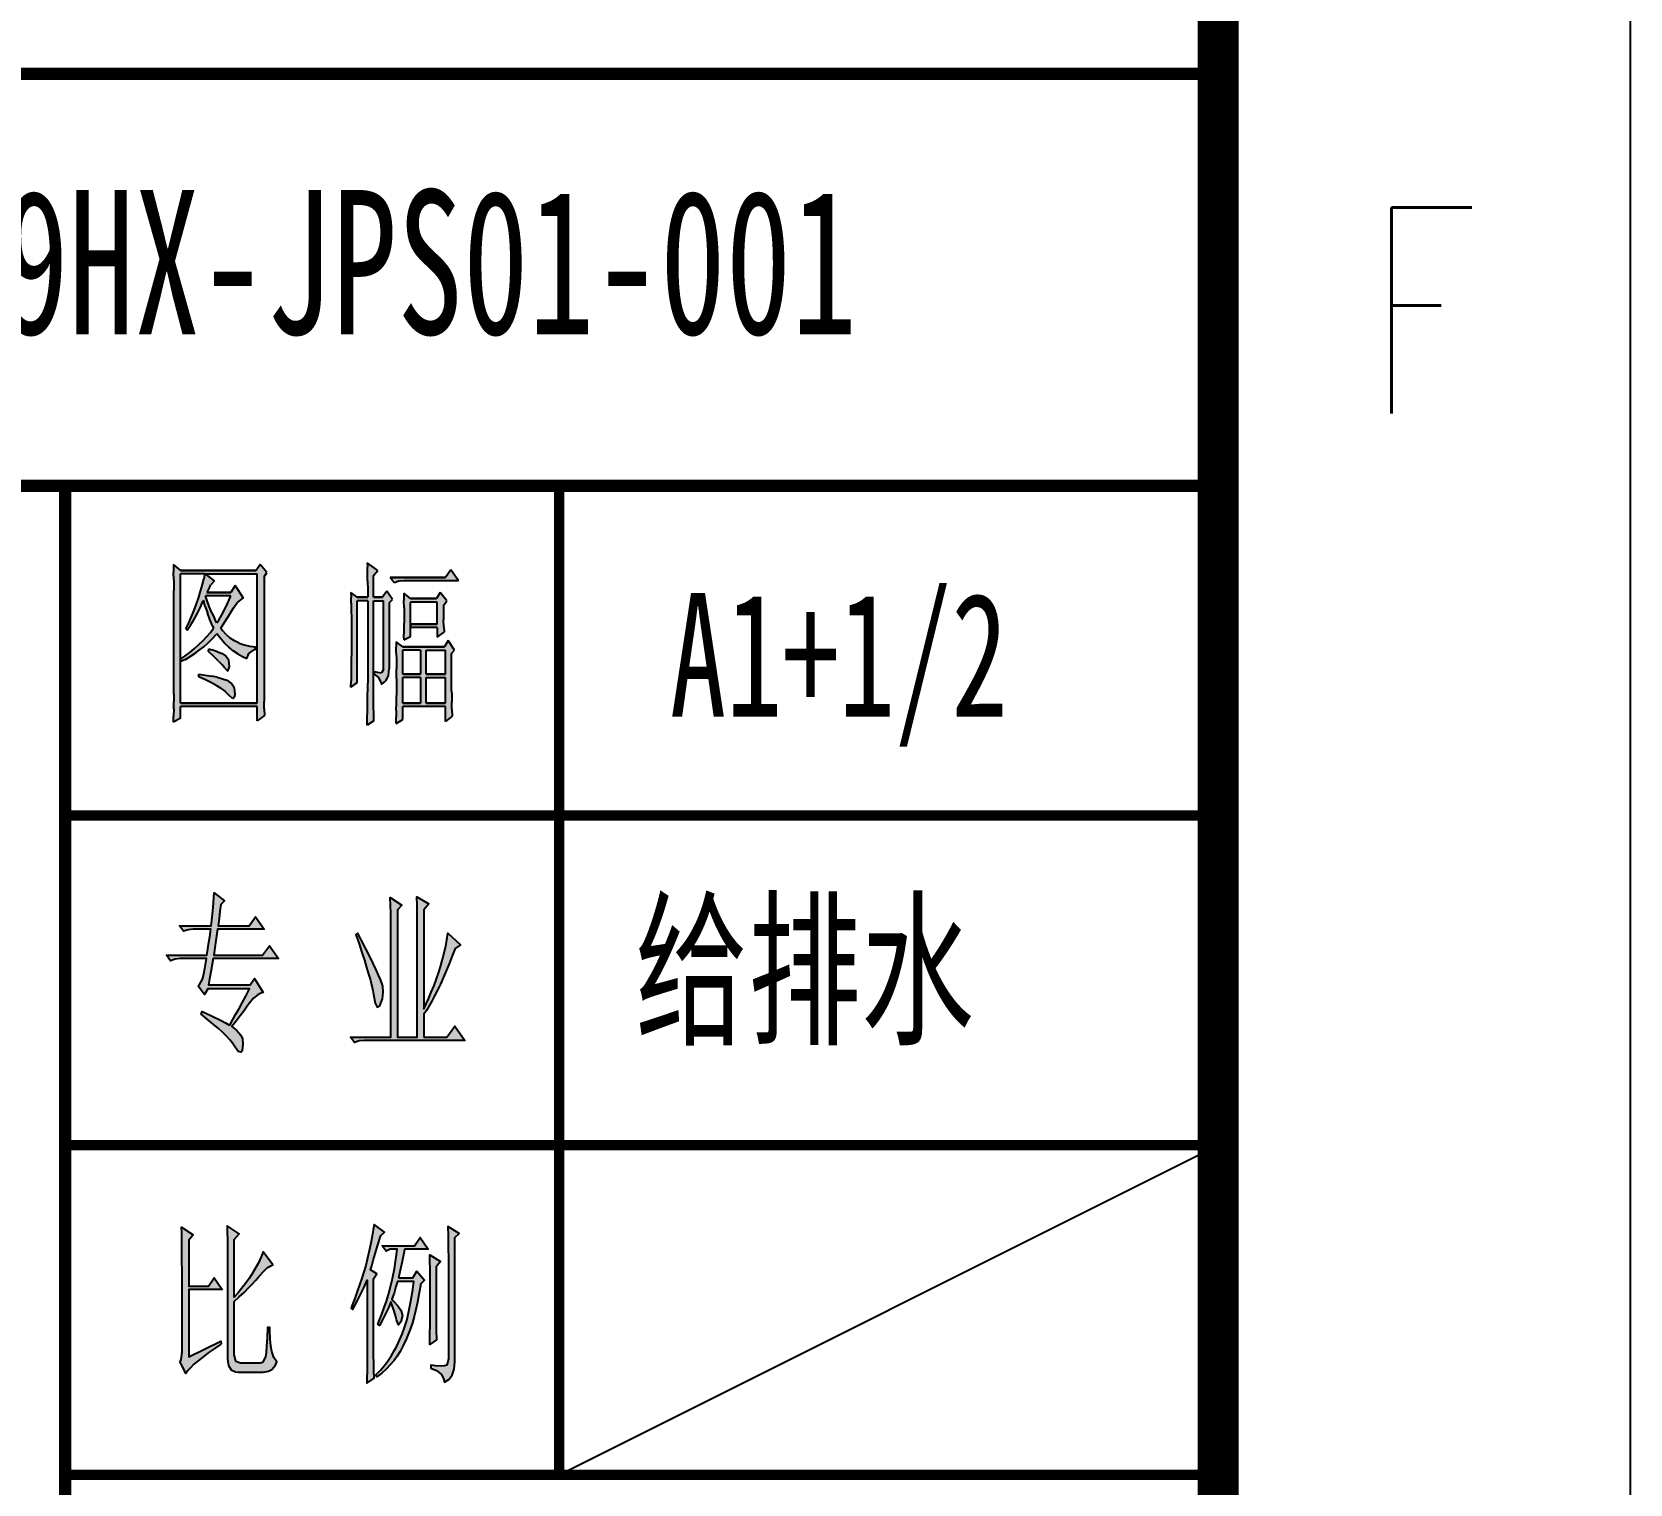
# Model space of a CAD drawing. Header units: millimetres. Extents: x -124780 to 1320, y -77622 to -18222.
# Drawn here: x -2560 to 1320, y -75845 to -72321 of the extents above; entities that cross this region are included whole.
import ezdxf
from ezdxf.enums import TextEntityAlignment as Align

# ---------------------------------------------------------------- set-up
doc = ezdxf.new("R2010")
doc.units = ezdxf.units.MM
doc.header["$MEASUREMENT"] = 0
doc.layers.add('1', color=7, linetype='Continuous')
doc.layers.add('图框', color=4, linetype='Continuous')
doc.styles.add('HZ', font='txt_____.ttf', dxfattribs={"width": 0.7, "bigfont": 'HZTXT'})
doc.styles.add('宋体', font='', dxfattribs={"width": 0.7})
doc.styles.get('宋体').set_extended_font_data('SimSun')

msp = doc.modelspace()

# ---------------------------------------------------------------- hatches: boundary and pattern name
at = {"layer": '1'}
h = msp.add_hatch(color=7, dxfattribs=at)
h.paths.add_polyline_path([(-1996.6, -73642.7), (-1989.6, -73632.7), (-2005.9, -73612.7), (-2015.3, -73627.7), (-2198.2, -73627.7), (-2216.8, -73612.7), (-2216.3, -73631.8), (-2215.9, -73649.9), (-2215.7, -73666.9), (-2215.7, -73676.1), (-2215.7, -73927.7), (-2215.8, -73945.8), (-2216, -73963.6), (-2216.4, -73981.3), (-2216.8, -73996), (-2199.4, -73986), (-2199.4, -73957.7), (-2012.9, -73957.7), (-2012.9, -73992.7), (-1995.5, -73979.4), (-1996, -73963), (-1996.4, -73945.4), (-1996.6, -73926.7), (-1996.6, -73919.4)])
h.paths.add_polyline_path([(-2199.4, -73636), (-2141.1, -73636), (-2012.9, -73636), (-2012.9, -73949.4), (-2199.4, -73949.4), (-2199.4, -73849.3)], flags=16)
h.paths.add_polyline_path([(-2189.2, -73835.6), (-2177, -73826.4), (-2165.5, -73817), (-2154.7, -73807.5), (-2144.7, -73797.8), (-2135.4, -73787.9), (-2126.8, -73777.9), (-2118.9, -73767.7), (-2121.5, -73762.2), (-2128.2, -73746.2), (-2134.2, -73730.4), (-2139.2, -73714.8), (-2143.5, -73699.4), (-2145, -73703.1), (-2152, -73718.5), (-2159.2, -73733.1), (-2166.9, -73747.1), (-2174.8, -73760.3), (-2183.1, -73772.7), (-2186.6, -73769.4), (-2186.4, -73769.1), (-2179.3, -73754.4), (-2172.5, -73739.3), (-2166.2, -73724.1), (-2160.4, -73708.5), (-2155.1, -73692.7), (-2152.2, -73683.7), (-2146.5, -73664.4), (-2142.8, -73648.5), (-2141.3, -73637), (-2137.4, -73637), (-2116.7, -73652.7), (-2126, -73662.7), (-2128.4, -73666.5), (-2135.2, -73681), (-2077, -73681), (-2066.5, -73664.3), (-2046.7, -73694.4), (-2050.6, -73696.2), (-2060.7, -73704.6), (-2070, -73717.7), (-2075.2, -73726.4), (-2082.8, -73738.7), (-2091.6, -73752.5), (-2101.5, -73767.7), (-2097.1, -73773.5), (-2088.5, -73783.2), (-2078.8, -73791.5), (-2068.4, -73798.4), (-2057.1, -73804), (-2044.8, -73808.3), (-2031.6, -73811.1), (-2017.5, -73812.7), (-2017.5, -73819.4), (-2022.2, -73821.2), (-2033.4, -73829.5), (-2038.6, -73841), (-2049, -73836.4), (-2060.6, -73829.9), (-2071.6, -73822.5), (-2082.1, -73813.7), (-2092.2, -73803.9), (-2101.7, -73793.1), (-2110.8, -73781), (-2112.6, -73783), (-2122.4, -73793.5), (-2132.6, -73803.5), (-2143, -73812.8), (-2153.7, -73821.4), (-2164.7, -73829.3), (-2176, -73836.6), (-2187.6, -73843.3), (-2198.4, -73848.8), (-2198.4, -73842)], flags=0)
h.paths.add_polyline_path([(-2131.8, -73824.3), (-2130.6, -73817.7), (-2123.6, -73819.8), (-2109.3, -73824.7), (-2098.1, -73829.5), (-2089.8, -73834.4), (-2081.8, -73844.9), (-2080.5, -73861), (-2084.2, -73871.7), (-2092.1, -73864.3), (-2098.1, -73856.8), (-2106.9, -73847.3), (-2118.1, -73836.5)], flags=0)
h.paths.add_polyline_path([(-2155.1, -73879.3), (-2139.3, -73881.5), (-2124, -73884), (-2110.7, -73886.8), (-2099.5, -73889.6), (-2090.2, -73892.7), (-2082.8, -73896.1), (-2076.4, -73901.3), (-2068.5, -73913.2), (-2066.5, -73927.7), (-2067.2, -73933.3), (-2072.5, -73938.8), (-2082.8, -73929.4), (-2084.9, -73926.9), (-2091.7, -73920.6), (-2100.5, -73914), (-2111.2, -73907.2), (-2123.9, -73900.3), (-2138.5, -73893.3), (-2155.1, -73886)], flags=0)
h.paths.add_polyline_path([(-2110.8, -73754.4), (-2117.2, -73743.8), (-2123.7, -73730.6), (-2130.1, -73714.8), (-2136.6, -73696.2), (-2138.7, -73689.4), (-2077, -73689.4), (-2084.2, -73706.1), (-2091.5, -73721.5), (-2098.9, -73735.3), (-2106.4, -73747.8)], flags=0)
h = msp.add_hatch(color=7, dxfattribs=at)
h.paths.add_polyline_path([(-1730.9, -73639.4), (-1720.5, -73627.7), (-1746.1, -73609.4), (-1745.6, -73619.9), (-1745.2, -73634.3), (-1745.1, -73652.7), (-1744.9, -73675), (-1744.9, -73692.7), (-1770.5, -73692.7), (-1785.7, -73681), (-1785.3, -73692.9), (-1785, -73707.3), (-1784.8, -73723.9), (-1784.6, -73743), (-1784.5, -73764.5), (-1784.5, -73786), (-1784.5, -73806.9), (-1784.6, -73826.7), (-1784.7, -73845.4), (-1784.9, -73863.3), (-1785.1, -73880), (-1785.3, -73895.8), (-1785.7, -73910.6), (-1770.5, -73899.3), (-1770.5, -73701), (-1744.9, -73701), (-1744.9, -73901), (-1744.9, -73915.2), (-1745.1, -73930.9), (-1745.2, -73948.1), (-1745.5, -73966.9), (-1745.8, -73987.1), (-1746.1, -74002.7), (-1729.7, -73992.7), (-1730.2, -73975.2), (-1730.5, -73957.5), (-1730.7, -73939.7), (-1730.9, -73921.8), (-1730.9, -73907.7), (-1730.9, -73701), (-1706.4, -73701), (-1706.4, -73867.7), (-1711.1, -73876), (-1721.7, -73874.4), (-1728.6, -73872.7), (-1728.6, -73879.3), (-1717.5, -73887.7), (-1711.7, -73900.9), (-1711.1, -73904.4), (-1700.3, -73895), (-1694, -73882.4), (-1692.4, -73866.5), (-1692.4, -73706.1), (-1684.3, -73697.7), (-1698.3, -73677.7), (-1708.8, -73692.7), (-1730.9, -73692.7)])
h.paths.add_polyline_path([(-1543.3, -73626), (-1556.1, -73644.4), (-1690.1, -73644.4), (-1680.8, -73657.7), (-1669.2, -73653.8), (-1657.5, -73652.7), (-1524.7, -73652.7)])
h.paths.add_polyline_path([(-1641.2, -73704.3), (-1575.9, -73704.3), (-1575.9, -73757.7), (-1641.2, -73757.7), (-1641.2, -73766), (-1575.9, -73766), (-1575.9, -73789.4), (-1559.6, -73777.7), (-1560.1, -73764.3), (-1560.5, -73747.5), (-1560.7, -73727.6), (-1560.8, -73712.7), (-1552.6, -73701), (-1568.9, -73681), (-1578.2, -73696), (-1641.2, -73696), (-1657.5, -73682.7), (-1656.9, -73700.8), (-1656.5, -73718.6), (-1656.3, -73736.1), (-1656.3, -73737.7), (-1656.4, -73755.1), (-1656.7, -73772.8), (-1657.3, -73790.8), (-1657.5, -73796), (-1641.2, -73787.7), (-1641.2, -73766), (-1641.2, -73757.7)])
h.paths.add_polyline_path([(-1541, -73829.4), (-1534, -73821), (-1549.1, -73797.7), (-1558.4, -73812.7), (-1659.8, -73812.7), (-1676.1, -73801), (-1675.7, -73813), (-1675.4, -73827.8), (-1675.1, -73845.5), (-1675.1, -73866), (-1675, -73889.4), (-1675, -73891), (-1675, -73911.8), (-1675.1, -73931.3), (-1675.2, -73949.8), (-1675.5, -73967), (-1675.8, -73983.1), (-1676.1, -73998), (-1676.1, -73999.3), (-1659.8, -73989.4), (-1659.8, -73957.7), (-1556.1, -73957.7), (-1556.1, -73994.3), (-1539.8, -73981), (-1540.3, -73964.3), (-1540.7, -73946.7), (-1540.9, -73928.3), (-1541, -73919.4)])
h.paths.add_polyline_path([(-1659.8, -73821), (-1616.7, -73821), (-1616.7, -73879.3), (-1659.8, -73879.3)], flags=16)
h.paths.add_polyline_path([(-1659.8, -73887.7), (-1616.7, -73887.7), (-1616.7, -73949.4), (-1659.8, -73949.4)], flags=16)
h.paths.add_polyline_path([(-1602.7, -73821), (-1556.1, -73821), (-1556.1, -73879.3), (-1602.7, -73879.3)], flags=16)
h.paths.add_polyline_path([(-1602.7, -73887.7), (-1556.1, -73887.7), (-1556.1, -73949.4), (-1602.7, -73949.4)], flags=16)
h = msp.add_hatch(color=7, dxfattribs=at)
h.paths.add_polyline_path([(-2125.9, -74601.9), (-2122.5, -74583.4), (-2120.2, -74569.7), (-1961.3, -74569.7), (-1983.6, -74538.4), (-2000.2, -74561.6), (-2118.8, -74561.6), (-2116.4, -74543.6), (-2113.5, -74526), (-2111.2, -74508.9), (-2109.7, -74498), (-1996.4, -74498), (-2017.2, -74468.2), (-2032.4, -74490), (-2108.3, -74490), (-2105.9, -74472), (-2103.6, -74454.4), (-2101.2, -74438.3), (-2092.2, -74429.7), (-2117.8, -74409.8), (-2118.3, -74420.7), (-2119.2, -74435.4), (-2120.6, -74453.9), (-2123, -74476.2), (-2124.9, -74490), (-2201.8, -74490), (-2192.3, -74503.3), (-2180.9, -74499.5), (-2169, -74498), (-2125.9, -74498), (-2128.2, -74517), (-2131.1, -74534.6), (-2133.5, -74551.2), (-2135.4, -74561.6), (-2233.1, -74561.6), (-2223.6, -74574.9), (-2212.2, -74571.1), (-2200.3, -74569.7), (-2136.3, -74569.7), (-2140.1, -74593.8), (-2143.4, -74610.5), (-2145.8, -74619.9), (-2153.9, -74633.7), (-2156.2, -74636.5), (-2141, -74656.5), (-2133, -74643.2), (-2031.5, -74643.2), (-2041, -74660.7), (-2050, -74677.3), (-2058, -74692), (-2065.6, -74705.3), (-2072.3, -74717.6), (-2078.4, -74728.1), (-2080.3, -74731.4), (-2090.3, -74725.7), (-2100.7, -74719.5), (-2124.4, -74708.2), (-2137.7, -74702), (-2146.7, -74698.2), (-2149.1, -74704.8), (-2133.5, -74717.2), (-2119.7, -74728.6), (-2107.4, -74739), (-2096.5, -74749), (-2087, -74758.4), (-2079.4, -74767), (-2073.2, -74774.6), (-2069.9, -74779.8), (-2059.5, -74795), (-2051.9, -74796.9), (-2050, -74793.1), (-2048.1, -74776.5), (-2049, -74764.6), (-2053.3, -74755.1), (-2062.8, -74744.2), (-2074.6, -74734.7), (-2064.2, -74721.4), (-2054.7, -74708.6), (-2045.7, -74696.8), (-2037.6, -74685.4), (-2032.4, -74678.3), (-2022, -74665.5), (-2011.1, -74656.9), (-2000.6, -74652.2), (-1998.8, -74651.7), (-2019.6, -74618), (-2030.1, -74633.2), (-2131.6, -74633.2), (-2129.2, -74618.5)])
h.paths.add_polyline_path([(-1710.4, -74629.4), (-1713.7, -74620.4), (-1718.4, -74609.5), (-1724.1, -74596.7), (-1731.2, -74581.5), (-1739.3, -74564.9), (-1749.3, -74545.9), (-1760.2, -74525.5), (-1769.2, -74508), (-1773.9, -74511.3), (-1765.9, -74533.6), (-1759.2, -74554.5), (-1752.6, -74573.5), (-1747.4, -74591), (-1742.6, -74607.1), (-1738.4, -74622.3), (-1732.2, -74647), (-1730.8, -74656.5), (-1726.5, -74677.8), (-1721.8, -74687.3), (-1716.1, -74684.4), (-1714.2, -74681.6), (-1708.9, -74667.4), (-1707, -74650.8), (-1708.5, -74636.5)], flags=17)
h.paths.add_polyline_path([(-1608.4, -74451.6), (-1596.5, -74436.4), (-1625.9, -74419.8), (-1625, -74441.1), (-1625, -74459.6), (-1624.5, -74475.3), (-1624.5, -74759.9), (-1672.4, -74759.9), (-1672.4, -74451.6), (-1662, -74439.7), (-1690, -74421.7), (-1689.5, -74440.6), (-1689, -74458.7), (-1688.5, -74475.3), (-1688.5, -74759.9), (-1786.7, -74759.9), (-1777.2, -74773.1), (-1765.9, -74769.3), (-1754, -74768.4), (-1509.3, -74768.4), (-1533.4, -74733.3), (-1552.4, -74759.9), (-1608.4, -74759.9), (-1608.4, -74704.8), (-1602.2, -74695.4), (-1595.6, -74684.4), (-1588.9, -74673.1), (-1582.3, -74660.3), (-1575.7, -74646.5), (-1568.5, -74631.8), (-1561.4, -74616.1), (-1554.3, -74599.5), (-1547.2, -74582), (-1539.6, -74563), (-1532.5, -74545), (-1519.7, -74536.5), (-1550, -74508), (-1552.4, -74523.7), (-1555.3, -74539.3), (-1562.9, -74570.6), (-1567.6, -74586.3), (-1572.3, -74602.4), (-1577.6, -74618.5), (-1583.7, -74634.6), (-1590.4, -74650.8), (-1597, -74667.4), (-1608.4, -74691.6)])
h = msp.add_hatch(color=7, dxfattribs=at)
h.paths.add_polyline_path([(-2156.7, -75545.8), (-2145.3, -75536.8), (-2132.5, -75526.8), (-2117.8, -75516.9), (-2102.2, -75506), (-2100.3, -75505), (-2101.2, -75497.9), (-2179.5, -75536.3), (-2179.5, -75373.1), (-2097.9, -75373.1), (-2117.8, -75344.7), (-2131.6, -75364.6), (-2179.5, -75364.6), (-2179.5, -75253.1), (-2169, -75239.9), (-2197, -75221.4), (-2196.5, -75234.2), (-2196.5, -75248.9), (-2196.1, -75265), (-2196.1, -75303.9), (-2195.6, -75326.7), (-2195.6, -75524.9), (-2198, -75543), (-2200.3, -75548.2), (-2186.6, -75576.6), (-2181.4, -75569.5), (-2174.7, -75562.4), (-2166.7, -75554.3)])
h.paths.add_polyline_path([(-1968.9, -75556.2), (-1965.1, -75548.2), (-1973.1, -75537.7), (-1977.9, -75523), (-1980.3, -75510.2), (-1981.7, -75493.1), (-1982.6, -75472.8), (-1982.6, -75464.7), (-1988.3, -75464.7), (-1989.3, -75490.3), (-1990.2, -75510.2), (-1991.2, -75525.9), (-1993.1, -75535.8), (-1993.1, -75536.3), (-2000.2, -75549.6), (-2005.9, -75551.5), (-2053.8, -75551.5), (-2064.7, -75547.2), (-2068.5, -75533.5), (-2068.9, -75531.6), (-2068.9, -75401.6), (-2056.6, -75390.7), (-2045.2, -75379.8), (-2034.8, -75369.8), (-2025.3, -75359.9), (-2016.3, -75349.9), (-2010.6, -75343.3), (-1998.8, -75329.5), (-1987.8, -75319.5), (-1978.4, -75314.3), (-1975.5, -75312.9), (-1998.8, -75281.6), (-2003.5, -75293.5), (-2010.1, -75307.7), (-2018.7, -75323.3), (-2024.4, -75333.3), (-2032.9, -75346.1), (-2041.4, -75358.4), (-2050.9, -75370.3), (-2060.4, -75381.7), (-2068.9, -75391.6), (-2068.9, -75251.2), (-2057.1, -75238), (-2086, -75218), (-2086, -75233.7), (-2085.5, -75250.3), (-2085.1, -75268.3), (-2085.1, -75541.5), (-2083.2, -75557.2), (-2076.5, -75567.6), (-2066.1, -75572.4), (-2059.5, -75573.3), (-1998.8, -75573.3), (-1985.9, -75570.9), (-1977.9, -75566.7)])
h.paths.add_polyline_path([(-1730.8, -75533.9), (-1730.8, -75346.6), (-1722.7, -75334.7), (-1737.9, -75324.8), (-1735, -75315.3), (-1731.2, -75302.5), (-1726.5, -75286.3), (-1720.8, -75266.4), (-1713.7, -75243.7), (-1713.2, -75241.3), (-1703.7, -75233.2), (-1729.3, -75214.7), (-1731.2, -75228), (-1734.1, -75243.2), (-1736.9, -75260.3), (-1741.2, -75279.2), (-1745.9, -75299.6), (-1749.7, -75314.8), (-1754.5, -75330), (-1759.2, -75345.6), (-1764.4, -75361.8), (-1770.1, -75377.9), (-1776.3, -75394.5), (-1782.9, -75411.1), (-1785.3, -75418.2), (-1782, -75421.5), (-1775.8, -75411.6), (-1769.7, -75399.7), (-1762.1, -75385), (-1754.5, -75368.4), (-1745.9, -75349.9), (-1745.9, -75549.1), (-1746.4, -75568.1), (-1746.9, -75589.9), (-1746.9, -75599.9), (-1729.3, -75588), (-1730.3, -75569), (-1730.3, -75551)])
h.paths.add_polyline_path([(-1655.2, -75275), (-1598, -75275), (-1617.4, -75246.5), (-1631.6, -75266.4), (-1709.9, -75266.4), (-1700.4, -75279.7), (-1690, -75275), (-1673.4, -75275), (-1674.8, -75288.7), (-1677.2, -75304.8), (-1680, -75322.4), (-1683.8, -75341.8), (-1686.2, -75353.2), (-1694.7, -75384.5), (-1699.5, -75400.7), (-1705.2, -75416.3), (-1710.8, -75432.9), (-1717, -75449), (-1720.3, -75456.6), (-1716.5, -75459.9), (-1708, -75444.8), (-1700.9, -75430.1), (-1693.8, -75415.8), (-1688.5, -75403), (-1681.9, -75420.1), (-1677.2, -75435.8), (-1674.8, -75446.7), (-1670.1, -75458.5), (-1664.4, -75451.4), (-1660.6, -75435.8), (-1664.4, -75423), (-1671.5, -75412), (-1681.9, -75400.7), (-1686.2, -75396.4), (-1681, -75381.7), (-1676.2, -75365.6), (-1672.4, -75353.2), (-1632.6, -75353.2), (-1635.4, -75373.1), (-1638.3, -75391.6), (-1641.6, -75409.2), (-1644.9, -75425.3), (-1648.2, -75440.5), (-1650.1, -75448.1), (-1655.3, -75464.7), (-1661, -75480.8), (-1667.7, -75496), (-1674.3, -75510.2), (-1679.5, -75519.7), (-1686.7, -75533), (-1695.2, -75545.3), (-1704.2, -75557.2), (-1713.7, -75568.6), (-1725.1, -75579.9), (-1722.7, -75584.7), (-1710.8, -75575.7), (-1700.4, -75566.2), (-1690.4, -75555.8), (-1681.4, -75545.8), (-1680.5, -75544.8), (-1673.4, -75534.9), (-1666.3, -75523), (-1658.7, -75508.8), (-1650.6, -75491.7), (-1645.4, -75479.9), (-1640.6, -75467.1), (-1636.4, -75453.3), (-1632.1, -75438.1), (-1627.8, -75421.5), (-1624, -75403.5), (-1620.7, -75384.5), (-1616.9, -75364.1), (-1616.5, -75359.9), (-1607, -75349.9), (-1625.9, -75328.1), (-1635, -75344.7), (-1670.1, -75344.7), (-1665.3, -75322.9), (-1661, -75304.4), (-1657.7, -75288.7)])
h.paths.add_polyline_path([(-1579, -75318.1), (-1568.5, -75304.8), (-1594.2, -75288.2), (-1593.7, -75304.8), (-1593.2, -75322.4), (-1593.2, -75459.5), (-1593.7, -75479.4), (-1594.2, -75503.1), (-1594.2, -75506.4), (-1578, -75494.6), (-1578.5, -75470.4), (-1579, -75450.5)])
h.paths.add_polyline_path([(-1533.4, -75246.5), (-1523, -75236.5), (-1550, -75219.9), (-1549.6, -75241.3), (-1549.1, -75260.3), (-1549.1, -75277.3), (-1548.6, -75292), (-1548.6, -75541.5), (-1552.9, -75556.2), (-1558.1, -75558.1), (-1567.1, -75558.6), (-1579.9, -75557.7), (-1591.8, -75556.2), (-1591.8, -75563.3), (-1577.6, -75569.5), (-1566.7, -75578.1), (-1560.5, -75588.5), (-1558.1, -75598), (-1547.7, -75590.9), (-1539.6, -75580.4), (-1535.3, -75566.2), (-1533.4, -75548.6)])

# ---------------------------------------------------------------- linework, layer by layer
at = {"color": 7}
for p, q in [((-2198.2, -73627.7), (-2216.8, -73612.7)), ((-2216.8, -73612.7), (-2216.3, -73631.8)), ((-2215.9, -73649.9), (-2216.3, -73631.8)), ((-2199.4, -73849.3), (-2199.4, -73636)), ((-2141.1, -73636), (-2199.4, -73636)), ((-2015.3, -73627.7), (-2198.2, -73627.7)), ((-2015.3, -73627.7), (-2198.2, -73627.7)), ((-2198.2, -73627.7), (-2015.3, -73627.7)), ((-2198.2, -73627.7), (-2198.2, -73627.7)), ((-2141.3, -73637), (-2142.8, -73648.5)), ((-2141.3, -73637), (-2137.4, -73637)), ((-2141.1, -73636), (-2012.9, -73636)), ((-2116.7, -73652.7), (-2137.4, -73637)), ((-2005.9, -73612.7), (-2015.3, -73627.7)), ((-2012.9, -73949.4), (-2012.9, -73636)), ((-1989.6, -73632.7), (-2005.9, -73612.7)), ((-1996.6, -73642.7), (-1989.6, -73632.7)), ((-1996.6, -73642.7), (-1996.6, -73919.4)), ((-1720.5, -73627.7), (-1746.1, -73609.4)), ((-1746.1, -73609.4), (-1745.6, -73619.9)), ((-1745.2, -73634.3), (-1745.6, -73619.9)), ((-1745.1, -73652.7), (-1745.2, -73634.3)), ((-1730.9, -73639.4), (-1720.5, -73627.7)), ((-1730.9, -73692.7), (-1730.9, -73639.4)), ((-1680.8, -73657.7), (-1690.1, -73644.4)), ((-1556.1, -73644.4), (-1690.1, -73644.4)), ((-1556.1, -73644.4), (-1690.1, -73644.4)), ((-1690.1, -73644.4), (-1556.1, -73644.4)), ((-1690.1, -73644.4), (-1690.1, -73644.4)), ((-1543.3, -73626), (-1556.1, -73644.4)), ((-1524.7, -73652.7), (-1543.3, -73626)), ((-2215.9, -73649.9), (-2215.7, -73666.9)), ((-2215.7, -73666.9), (-2215.7, -73676.1)), ((-2215.7, -73927.7), (-2215.7, -73676.1)), ((-2155.1, -73692.7), (-2152.2, -73683.7)), ((-2152.2, -73683.7), (-2146.5, -73664.4)), ((-2146.5, -73664.4), (-2142.8, -73648.5)), ((-2128.4, -73666.5), (-2135.2, -73681)), ((-2077, -73681), (-2135.2, -73681)), ((-2077, -73681), (-2135.2, -73681)), ((-2135.2, -73681), (-2077, -73681)), ((-2135.2, -73681), (-2135.2, -73681)), ((-2128.4, -73666.5), (-2126, -73662.7)), ((-2116.7, -73652.7), (-2126, -73662.7)), ((-2066.5, -73664.3), (-2077, -73681)), ((-2046.7, -73694.4), (-2066.5, -73664.3)), ((-1785.7, -73681), (-1785.3, -73692.9)), ((-1770.5, -73692.7), (-1785.7, -73681)), ((-1745.1, -73652.7), (-1744.9, -73675)), ((-1744.9, -73675), (-1744.9, -73692.7)), ((-1698.3, -73677.7), (-1708.8, -73692.7)), ((-1684.3, -73697.7), (-1698.3, -73677.7)), ((-1669.2, -73653.8), (-1680.8, -73657.7)), ((-1657.5, -73652.7), (-1669.2, -73653.8)), ((-1524.7, -73652.7), (-1657.5, -73652.7)), ((-1657.5, -73682.7), (-1656.9, -73700.8)), ((-1641.2, -73696), (-1657.5, -73682.7)), ((-1568.9, -73681), (-1578.2, -73696)), ((-1552.6, -73701), (-1568.9, -73681)), ((-2172.5, -73739.3), (-2166.2, -73724.1)), ((-2166.2, -73724.1), (-2160.4, -73708.5)), ((-2160.4, -73708.5), (-2155.1, -73692.7)), ((-2159.2, -73733.1), (-2152, -73718.5)), ((-2152, -73718.5), (-2145, -73703.1)), ((-2143.5, -73699.4), (-2145, -73703.1)), ((-2139.2, -73714.8), (-2143.5, -73699.4)), ((-2139.2, -73714.8), (-2134.2, -73730.4)), ((-2077, -73689.4), (-2138.7, -73689.4)), ((-2136.6, -73696.2), (-2138.7, -73689.4)), ((-2130.1, -73714.8), (-2136.6, -73696.2)), ((-2123.7, -73730.6), (-2130.1, -73714.8)), ((-2098.9, -73735.3), (-2091.5, -73721.5)), ((-2091.5, -73721.5), (-2084.2, -73706.1)), ((-2084.2, -73706.1), (-2077, -73689.4)), ((-2075.2, -73726.4), (-2070, -73717.7)), ((-2070, -73717.7), (-2060.7, -73704.6)), ((-2050.6, -73696.2), (-2060.7, -73704.6)), ((-2046.7, -73694.4), (-2050.6, -73696.2)), ((-1785, -73707.3), (-1785.3, -73692.9)), ((-1785, -73707.3), (-1784.8, -73723.9)), ((-1784.8, -73723.9), (-1784.6, -73743)), ((-1744.9, -73692.7), (-1770.5, -73692.7)), ((-1744.9, -73692.7), (-1770.5, -73692.7)), ((-1770.5, -73692.7), (-1744.9, -73692.7)), ((-1770.5, -73692.7), (-1770.5, -73692.7)), ((-1744.9, -73701), (-1770.5, -73701)), ((-1770.5, -73899.3), (-1770.5, -73701)), ((-1744.9, -73701), (-1744.9, -73901)), ((-1730.9, -73692.7), (-1708.8, -73692.7)), ((-1708.8, -73692.7), (-1730.9, -73692.7)), ((-1708.8, -73692.7), (-1730.9, -73692.7)), ((-1730.9, -73907.7), (-1730.9, -73701)), ((-1730.9, -73701), (-1706.4, -73701)), ((-1706.4, -73867.7), (-1706.4, -73701)), ((-1692.4, -73706.1), (-1684.3, -73697.7)), ((-1692.4, -73706.1), (-1692.4, -73866.1)), ((-1656.5, -73718.6), (-1656.9, -73700.8)), ((-1656.5, -73718.6), (-1656.3, -73736.1)), ((-1578.2, -73696), (-1641.2, -73696)), ((-1578.2, -73696), (-1641.2, -73696)), ((-1641.2, -73696), (-1578.2, -73696)), ((-1641.2, -73696), (-1641.2, -73696)), ((-1575.9, -73704.3), (-1641.2, -73704.3)), ((-1641.2, -73757.7), (-1641.2, -73704.3)), ((-1575.9, -73757.7), (-1575.9, -73704.3)), ((-1560.8, -73712.7), (-1552.6, -73701)), ((-1560.8, -73712.7), (-1560.7, -73727.6)), ((-2186.4, -73769.1), (-2179.3, -73754.4)), ((-2183.1, -73772.7), (-2174.8, -73760.3)), ((-2179.3, -73754.4), (-2172.5, -73739.3)), ((-2174.8, -73760.3), (-2166.9, -73747.1)), ((-2166.9, -73747.1), (-2159.2, -73733.1)), ((-2128.2, -73746.2), (-2134.2, -73730.4)), ((-2121.5, -73762.2), (-2128.2, -73746.2)), ((-2123.7, -73730.6), (-2117.2, -73743.8)), ((-2121.5, -73762.2), (-2118.9, -73767.7)), ((-2110.8, -73754.4), (-2117.2, -73743.8)), ((-2110.8, -73754.4), (-2106.4, -73747.8)), ((-2106.4, -73747.8), (-2098.9, -73735.3)), ((-2101.5, -73767.7), (-2091.6, -73752.5)), ((-2091.6, -73752.5), (-2082.8, -73738.7)), ((-2082.8, -73738.7), (-2075.2, -73726.4)), ((-1784.6, -73743), (-1784.5, -73764.5)), ((-1656.7, -73772.8), (-1656.4, -73755.1)), ((-1656.3, -73737.7), (-1656.4, -73755.1)), ((-1656.3, -73736.1), (-1656.3, -73737.7)), ((-1641.2, -73757.7), (-1641.2, -73766)), ((-1641.2, -73766), (-1641.2, -73757.7)), ((-1575.9, -73757.7), (-1641.2, -73757.7)), ((-1575.9, -73757.7), (-1641.2, -73757.7)), ((-1641.2, -73757.7), (-1575.9, -73757.7)), ((-1641.2, -73757.7), (-1641.2, -73757.7)), ((-1560.7, -73727.6), (-1560.5, -73747.5)), ((-1560.1, -73764.3), (-1560.5, -73747.5)), ((-2186.4, -73769.1), (-2186.6, -73769.4)), ((-2186.6, -73769.4), (-2183.1, -73772.7)), ((-2154.7, -73807.5), (-2144.7, -73797.8)), ((-2144.7, -73797.8), (-2135.4, -73787.9)), ((-2135.4, -73787.9), (-2126.8, -73777.9)), ((-2132.6, -73803.5), (-2122.4, -73793.5)), ((-2126.8, -73777.9), (-2118.9, -73767.7)), ((-2122.4, -73793.5), (-2112.6, -73783)), ((-2110.8, -73781), (-2112.6, -73783)), ((-2101.7, -73793.1), (-2110.8, -73781)), ((-2092.2, -73803.9), (-2101.7, -73793.1)), ((-2101.5, -73767.7), (-2097.1, -73773.5)), ((-2088.5, -73783.2), (-2097.1, -73773.5)), ((-2088.5, -73783.2), (-2078.8, -73791.5)), ((-2068.4, -73798.4), (-2078.8, -73791.5)), ((-2057.1, -73804), (-2068.4, -73798.4)), ((-1784.5, -73764.5), (-1784.5, -73786)), ((-1784.5, -73786), (-1784.5, -73806.9)), ((-1676.1, -73801), (-1675.7, -73813)), ((-1659.8, -73812.7), (-1676.1, -73801)), ((-1657.5, -73796), (-1641.2, -73787.7)), ((-1657.3, -73790.8), (-1657.5, -73796)), ((-1657.3, -73790.8), (-1656.7, -73772.8)), ((-1575.9, -73766), (-1641.2, -73766)), ((-1641.2, -73787.7), (-1641.2, -73766)), ((-1575.9, -73766), (-1575.9, -73789.4)), ((-1575.9, -73789.4), (-1559.6, -73777.7)), ((-1560.1, -73764.3), (-1559.6, -73777.7)), ((-1549.1, -73797.7), (-1558.4, -73812.7)), ((-1534, -73821), (-1549.1, -73797.7)), ((-2198.4, -73842), (-2189.2, -73835.6)), ((-2189.2, -73835.6), (-2177, -73826.4)), ((-2187.6, -73843.3), (-2176, -73836.6)), ((-2177, -73826.4), (-2165.5, -73817)), ((-2176, -73836.6), (-2164.7, -73829.3)), ((-2165.5, -73817), (-2154.7, -73807.5)), ((-2164.7, -73829.3), (-2153.7, -73821.4)), ((-2153.7, -73821.4), (-2143, -73812.8)), ((-2143, -73812.8), (-2132.6, -73803.5)), ((-2131.8, -73824.3), (-2130.6, -73817.7)), ((-2118.1, -73836.5), (-2131.8, -73824.3)), ((-2130.6, -73817.7), (-2123.6, -73819.8)), ((-2109.3, -73824.7), (-2123.6, -73819.8)), ((-2106.9, -73847.3), (-2118.1, -73836.5)), ((-2109.3, -73824.7), (-2098.1, -73829.5)), ((-2098.1, -73829.5), (-2089.8, -73834.4)), ((-2082.1, -73813.7), (-2092.2, -73803.9)), ((-2081.8, -73844.9), (-2089.8, -73834.4)), ((-2071.6, -73822.5), (-2082.1, -73813.7)), ((-2060.6, -73829.9), (-2071.6, -73822.5)), ((-2060.6, -73829.9), (-2049, -73836.4)), ((-2057.1, -73804), (-2044.8, -73808.3)), ((-2049, -73836.4), (-2038.6, -73841)), ((-2044.8, -73808.3), (-2031.6, -73811.1)), ((-2038.6, -73841), (-2033.4, -73829.5)), ((-2033.4, -73829.5), (-2022.2, -73821.2)), ((-2031.6, -73811.1), (-2017.5, -73812.7)), ((-2017.5, -73819.4), (-2022.2, -73821.2)), ((-2017.5, -73819.4), (-2017.5, -73812.7)), ((-1784.6, -73826.7), (-1784.7, -73845.4)), ((-1784.5, -73806.9), (-1784.6, -73826.7)), ((-1675.4, -73827.8), (-1675.7, -73813)), ((-1675.4, -73827.8), (-1675.1, -73845.5)), ((-1558.4, -73812.7), (-1659.8, -73812.7)), ((-1558.4, -73812.7), (-1659.8, -73812.7)), ((-1659.8, -73812.7), (-1558.4, -73812.7)), ((-1659.8, -73812.7), (-1659.8, -73812.7)), ((-1616.7, -73821), (-1659.8, -73821)), ((-1659.8, -73879.3), (-1659.8, -73821)), ((-1616.7, -73821), (-1616.7, -73879.3)), ((-1602.7, -73821), (-1556.1, -73821)), ((-1602.7, -73879.3), (-1602.7, -73821)), ((-1556.1, -73879.3), (-1556.1, -73821)), ((-1541, -73829.4), (-1534, -73821)), ((-1541, -73919.4), (-1541, -73829.4)), ((-2199.4, -73949.4), (-2199.4, -73849.3)), ((-2198.4, -73848.8), (-2198.4, -73842)), ((-2187.6, -73843.3), (-2198.4, -73848.8)), ((-2155.1, -73886), (-2155.1, -73879.3)), ((-2155.1, -73879.3), (-2139.3, -73881.5)), ((-2106.9, -73847.3), (-2098.1, -73856.8)), ((-2092.1, -73864.3), (-2098.1, -73856.8)), ((-2092.1, -73864.3), (-2084.2, -73871.7)), ((-2084.2, -73871.7), (-2080.5, -73861)), ((-2080.5, -73861), (-2081.8, -73844.9)), ((-1785.1, -73880), (-1785.3, -73895.8)), ((-1784.9, -73863.3), (-1785.1, -73880)), ((-1784.7, -73845.4), (-1784.9, -73863.3)), ((-1728.6, -73879.3), (-1728.6, -73872.7)), ((-1728.6, -73872.7), (-1721.7, -73874.4)), ((-1717.5, -73887.7), (-1728.6, -73879.3)), ((-1721.7, -73874.4), (-1711.1, -73876)), ((-1706.4, -73867.7), (-1711.1, -73876)), ((-1694, -73882.4), (-1692.4, -73866.5)), ((-1692.4, -73866.1), (-1692.4, -73866.5)), ((-1675.1, -73845.5), (-1675.1, -73866)), ((-1675, -73889.4), (-1675.1, -73866)), ((-1616.7, -73879.3), (-1659.8, -73879.3)), ((-1616.7, -73879.3), (-1659.8, -73879.3)), ((-1659.8, -73879.3), (-1616.7, -73879.3)), ((-1659.8, -73879.3), (-1659.8, -73879.3)), ((-1602.7, -73879.3), (-1556.1, -73879.3)), ((-1556.1, -73879.3), (-1602.7, -73879.3)), ((-1556.1, -73879.3), (-1602.7, -73879.3)), ((-2138.5, -73893.3), (-2155.1, -73886)), ((-2139.3, -73881.5), (-2124, -73884)), ((-2123.9, -73900.3), (-2138.5, -73893.3)), ((-2110.7, -73886.8), (-2124, -73884)), ((-2111.2, -73907.2), (-2123.9, -73900.3)), ((-2100.5, -73914), (-2111.2, -73907.2)), ((-2110.7, -73886.8), (-2099.5, -73889.6)), ((-2100.5, -73914), (-2091.7, -73920.6)), ((-2099.5, -73889.6), (-2090.2, -73892.7)), ((-2082.8, -73896.1), (-2090.2, -73892.7)), ((-2076.4, -73901.3), (-2082.8, -73896.1)), ((-2068.5, -73913.2), (-2076.4, -73901.3)), ((-2066.5, -73927.7), (-2068.5, -73913.2)), ((-1785.7, -73910.6), (-1785.3, -73895.8)), ((-1770.5, -73899.3), (-1785.7, -73910.6)), ((-1785.7, -73911), (-1770.5, -73899.3)), ((-1770.5, -73899.3), (-1785.7, -73910.6)), ((-1785.7, -73910.6), (-1785.7, -73911)), ((-1745.1, -73930.9), (-1744.9, -73915.2)), ((-1744.9, -73915.2), (-1744.9, -73901)), ((-1730.9, -73921.8), (-1730.9, -73907.7)), ((-1711.7, -73900.9), (-1717.5, -73887.7)), ((-1711.7, -73900.9), (-1711.1, -73904.4)), ((-1711.1, -73904.4), (-1700.3, -73895)), ((-1700.3, -73895), (-1694, -73882.4)), ((-1675, -73911.8), (-1675.1, -73931.3)), ((-1675, -73889.4), (-1675, -73891)), ((-1675, -73891), (-1675, -73911.8)), ((-1659.8, -73949.4), (-1659.8, -73887.7)), ((-1616.7, -73887.7), (-1659.8, -73887.7)), ((-1616.7, -73887.7), (-1616.7, -73949.4)), ((-1602.7, -73949.4), (-1602.7, -73887.7)), ((-1602.7, -73887.7), (-1556.1, -73887.7)), ((-1556.1, -73949.4), (-1556.1, -73887.7)), ((-2216, -73963.6), (-2215.8, -73945.8)), ((-2215.7, -73927.7), (-2215.8, -73945.8)), ((-2012.9, -73949.4), (-2199.4, -73949.4)), ((-2012.9, -73949.4), (-2199.4, -73949.4)), ((-2199.4, -73949.4), (-2012.9, -73949.4)), ((-2199.4, -73949.4), (-2199.4, -73949.4)), ((-2012.9, -73957.7), (-2199.4, -73957.7)), ((-2199.4, -73986), (-2199.4, -73957.7)), ((-2091.7, -73920.6), (-2084.9, -73926.9)), ((-2082.8, -73929.4), (-2084.9, -73926.9)), ((-2072.5, -73938.8), (-2082.8, -73929.4)), ((-2067.2, -73933.3), (-2072.5, -73938.8)), ((-2067.2, -73933.3), (-2066.5, -73927.7)), ((-2012.9, -73992.7), (-2012.9, -73957.7)), ((-1996.6, -73919.4), (-1996.6, -73926.7)), ((-1996.6, -73926.7), (-1996.4, -73945.4)), ((-1996, -73963), (-1996.4, -73945.4)), ((-1745.5, -73966.9), (-1745.2, -73948.1)), ((-1745.2, -73948.1), (-1745.1, -73930.9)), ((-1730.7, -73939.7), (-1730.9, -73921.8)), ((-1730.5, -73957.5), (-1730.7, -73939.7)), ((-1730.2, -73975.2), (-1730.5, -73957.5)), ((-1675.5, -73967), (-1675.2, -73949.8)), ((-1675.2, -73949.8), (-1675.1, -73931.3)), ((-1616.7, -73949.4), (-1659.8, -73949.4)), ((-1616.7, -73949.4), (-1659.8, -73949.4)), ((-1659.8, -73949.4), (-1616.7, -73949.4)), ((-1659.8, -73949.4), (-1659.8, -73949.4)), ((-1556.1, -73957.7), (-1659.8, -73957.7)), ((-1659.8, -73989.4), (-1659.8, -73957.7)), ((-1602.7, -73949.4), (-1556.1, -73949.4)), ((-1556.1, -73949.4), (-1602.7, -73949.4)), ((-1556.1, -73949.4), (-1602.7, -73949.4)), ((-1556.1, -73994.3), (-1556.1, -73957.7)), ((-1541, -73919.4), (-1540.9, -73928.3)), ((-1540.9, -73928.3), (-1540.7, -73946.7)), ((-1540.3, -73964.3), (-1540.7, -73946.7)), ((-2216.8, -73996), (-2216.4, -73981.3)), ((-2199.4, -73986), (-2216.8, -73996)), ((-2216, -73963.6), (-2216.4, -73981.3)), ((-1995.5, -73979.4), (-2012.9, -73992.7)), ((-1996, -73963), (-1995.5, -73979.4)), ((-1746.1, -74002.7), (-1745.8, -73987.1)), ((-1729.7, -73992.7), (-1746.1, -74002.7)), ((-1745.8, -73987.1), (-1745.5, -73966.9)), ((-1729.7, -73992.7), (-1730.2, -73975.2)), ((-1676.1, -73998), (-1675.8, -73983.1)), ((-1676.1, -73999.3), (-1659.8, -73989.4)), ((-1675.5, -73967), (-1675.8, -73983.1)), ((-1539.8, -73981), (-1556.1, -73994.3)), ((-1540.3, -73964.3), (-1539.8, -73981)), ((-1676.1, -73998), (-1676.1, -73999.3))]:
    msp.add_line(p, q, dxfattribs=at)
at = {"linetype": 'Continuous'}
msp.add_line((-1279.8, -75822.2), (320.2, -75022.2), dxfattribs=at)
at = {"linetype": 'Continuous', "const_width": 100}
msp.add_lwpolyline([(-122279.8, -19222.2), (320.2, -19222.2), (320.2, -76622.2), (-122279.8, -76622.2)], close=True, dxfattribs=at)
at = {"layer": '1', "color": 7, "const_width": 50}
for points in [[(-17679.8, -76622.2), (320.2, -76622.2), (320.2, -60622.2), (-17679.8, -60622.2)], [(-17679.8, -70822.2), (320.2, -70822.2), (320.2, -76622.2), (-17679.8, -76622.2)]]:
    msp.add_lwpolyline(points, close=True, dxfattribs=at)
at = {"layer": '1', "color": 7}
for points, const_width in [([(-17679.8, -72422.2), (320.2, -72422.2)], 30), ([(-11479.8, -73422.2), (320.2, -73422.2)], 30), ([(-2479.8, -73422.2), (-2479.8, -76622.2)], 30), ([(-1279.8, -73422.2), (-1279.8, -75822.2)], 25), ([(320.2, -74222.2), (-2479.8, -74222.2)], 25), ([(320.2, -75022.2), (-2479.8, -75022.2)], 25), ([(320.2, -75822.2), (-2479.8, -75822.2)], 25)]:
    msp.add_lwpolyline(points, dxfattribs=dict(at, const_width=const_width))
for points in [[(-2049, -74764.6), (-2048.1, -74776.5), (-2050, -74793.1), (-2051.9, -74796.9), (-2059.5, -74795), (-2069.9, -74779.8), (-2073.2, -74774.6), (-2079.4, -74767), (-2087, -74758.4), (-2096.5, -74749), (-2107.4, -74739), (-2119.7, -74728.6), (-2133.5, -74717.2), (-2149.1, -74704.8), (-2146.7, -74698.2), (-2137.7, -74702), (-2124.4, -74708.2), (-2100.7, -74719.5), (-2090.3, -74725.7), (-2080.3, -74731.4), (-2078.4, -74728.1), (-2072.3, -74717.6), (-2065.6, -74705.3), (-2058, -74692), (-2050, -74677.3), (-2041, -74660.7), (-2031.5, -74643.2), (-2133, -74643.2), (-2141, -74656.5), (-2156.2, -74636.5), (-2153.9, -74633.7), (-2145.8, -74619.9), (-2143.4, -74610.5), (-2140.1, -74593.8), (-2136.3, -74569.7), (-2200.3, -74569.7), (-2212.2, -74571.1), (-2223.6, -74574.9), (-2233.1, -74561.6), (-2135.4, -74561.6), (-2133.5, -74551.2), (-2131.1, -74534.6), (-2128.2, -74517), (-2125.9, -74498), (-2169, -74498), (-2180.9, -74499.5), (-2192.3, -74503.3), (-2201.8, -74490), (-2124.9, -74490), (-2123, -74476.2), (-2120.6, -74453.9), (-2119.2, -74435.4), (-2118.3, -74420.7), (-2117.8, -74409.8), (-2092.2, -74429.7), (-2101.2, -74438.3), (-2103.6, -74454.4), (-2105.9, -74472), (-2108.3, -74490), (-2032.4, -74490), (-2017.2, -74468.2), (-1996.4, -74498), (-2109.7, -74498), (-2111.2, -74508.9), (-2113.5, -74526), (-2116.4, -74543.6), (-2118.8, -74561.6), (-2000.2, -74561.6), (-1983.6, -74538.4), (-1961.3, -74569.7), (-2120.2, -74569.7), (-2122.5, -74583.4), (-2125.9, -74601.9), (-2129.2, -74618.5), (-2131.6, -74633.2), (-2030.1, -74633.2), (-2019.6, -74618), (-1998.8, -74651.7), (-2000.6, -74652.2), (-2011.1, -74656.9), (-2022, -74665.5), (-2032.4, -74678.3), (-2037.6, -74685.4), (-2045.7, -74696.8), (-2054.7, -74708.6), (-2064.2, -74721.4), (-2074.6, -74734.7), (-2062.8, -74744.2), (-2053.3, -74755.1)], [(-1608.4, -74759.9), (-1552.4, -74759.9), (-1533.4, -74733.3), (-1509.3, -74768.4), (-1754, -74768.4), (-1765.9, -74769.3), (-1777.2, -74773.1), (-1786.7, -74759.9), (-1688.5, -74759.9), (-1688.5, -74475.3), (-1689, -74458.7), (-1689.5, -74440.6), (-1690, -74421.7), (-1662, -74439.7), (-1672.4, -74451.6), (-1672.4, -74759.9), (-1624.5, -74759.9), (-1624.5, -74475.3), (-1625, -74459.6), (-1625, -74441.1), (-1625.9, -74419.8), (-1596.5, -74436.4), (-1608.4, -74451.6), (-1608.4, -74691.6), (-1597, -74667.4), (-1590.4, -74650.8), (-1583.7, -74634.6), (-1577.6, -74618.5), (-1572.3, -74602.4), (-1567.6, -74586.3), (-1562.9, -74570.6), (-1555.3, -74539.3), (-1552.4, -74523.7), (-1550, -74508), (-1519.7, -74536.5), (-1532.5, -74545), (-1539.6, -74563), (-1547.2, -74582), (-1554.3, -74599.5), (-1561.4, -74616.1), (-1568.5, -74631.8), (-1575.7, -74646.5), (-1582.3, -74660.3), (-1588.9, -74673.1), (-1595.6, -74684.4), (-1602.2, -74695.4), (-1608.4, -74704.8)], [(-1714.2, -74681.6), (-1708.9, -74667.4), (-1707, -74650.8), (-1708.5, -74636.5), (-1710.4, -74629.4), (-1713.7, -74620.4), (-1718.4, -74609.5), (-1724.1, -74596.7), (-1731.2, -74581.5), (-1739.3, -74564.9), (-1749.3, -74545.9), (-1760.2, -74525.5), (-1769.2, -74508), (-1773.9, -74511.3), (-1765.9, -74533.6), (-1759.2, -74554.5), (-1752.6, -74573.5), (-1747.4, -74591), (-1742.6, -74607.1), (-1738.4, -74622.3), (-1732.2, -74647), (-1730.8, -74656.5), (-1726.5, -74677.8), (-1721.8, -74687.3), (-1716.1, -74684.4)], [(-2117.8, -75516.9), (-2132.5, -75526.8), (-2145.3, -75536.8), (-2156.7, -75545.8), (-2166.7, -75554.3), (-2174.7, -75562.4), (-2181.4, -75569.5), (-2186.6, -75576.6), (-2200.3, -75548.2), (-2198, -75543), (-2195.6, -75524.9), (-2195.6, -75326.7), (-2196.1, -75303.9), (-2196.1, -75265), (-2196.5, -75248.9), (-2196.5, -75234.2), (-2197, -75221.4), (-2169, -75239.9), (-2179.5, -75253.1), (-2179.5, -75364.6), (-2131.6, -75364.6), (-2117.8, -75344.7), (-2097.9, -75373.1), (-2179.5, -75373.1), (-2179.5, -75536.3), (-2101.2, -75497.9), (-2100.3, -75505), (-2102.2, -75506)], [(-2053.8, -75551.5), (-2064.7, -75547.2), (-2068.5, -75533.5), (-2068.9, -75531.6), (-2068.9, -75401.6), (-2056.6, -75390.7), (-2045.2, -75379.8), (-2034.8, -75369.8), (-2025.3, -75359.9), (-2016.3, -75349.9), (-2010.6, -75343.3), (-1998.8, -75329.5), (-1987.8, -75319.5), (-1978.4, -75314.3), (-1975.5, -75312.9), (-1998.8, -75281.6), (-2003.5, -75293.5), (-2010.1, -75307.7), (-2018.7, -75323.3), (-2024.4, -75333.3), (-2032.9, -75346.1), (-2041.4, -75358.4), (-2050.9, -75370.3), (-2060.4, -75381.7), (-2068.9, -75391.6), (-2068.9, -75251.2), (-2057.1, -75238), (-2086, -75218), (-2086, -75233.7), (-2085.5, -75250.3), (-2085.1, -75268.3), (-2085.1, -75541.5), (-2083.2, -75557.2), (-2076.5, -75567.6), (-2066.1, -75572.4), (-2059.5, -75573.3), (-1998.8, -75573.3), (-1985.9, -75570.9), (-1977.9, -75566.7), (-1968.9, -75556.2), (-1965.1, -75548.2), (-1973.1, -75537.7), (-1977.9, -75523), (-1980.3, -75510.2), (-1981.7, -75493.1), (-1982.6, -75472.8), (-1982.6, -75464.7), (-1988.3, -75464.7), (-1989.3, -75490.3), (-1990.2, -75510.2), (-1991.2, -75525.9), (-1993.1, -75535.8), (-1993.1, -75536.3), (-2000.2, -75549.6), (-2005.9, -75551.5)], [(-1762.1, -75385), (-1754.5, -75368.4), (-1745.9, -75349.9), (-1745.9, -75549.1), (-1746.4, -75568.1), (-1746.9, -75589.9), (-1746.9, -75599.9), (-1729.3, -75588), (-1730.3, -75569), (-1730.3, -75551), (-1730.8, -75533.9), (-1730.8, -75346.6), (-1722.7, -75334.7), (-1737.9, -75324.8), (-1735, -75315.3), (-1731.2, -75302.5), (-1726.5, -75286.3), (-1720.8, -75266.4), (-1713.7, -75243.7), (-1713.2, -75241.3), (-1703.7, -75233.2), (-1729.3, -75214.7), (-1731.2, -75228), (-1734.1, -75243.2), (-1736.9, -75260.3), (-1741.2, -75279.2), (-1745.9, -75299.6), (-1749.7, -75314.8), (-1754.5, -75330), (-1759.2, -75345.6), (-1764.4, -75361.8), (-1770.1, -75377.9), (-1776.3, -75394.5), (-1782.9, -75411.1), (-1785.3, -75418.2), (-1782, -75421.5), (-1775.8, -75411.6), (-1769.7, -75399.7)], [(-1567.1, -75558.6), (-1579.9, -75557.7), (-1591.8, -75556.2), (-1591.8, -75563.3), (-1577.6, -75569.5), (-1566.7, -75578.1), (-1560.5, -75588.5), (-1558.1, -75598), (-1547.7, -75590.9), (-1539.6, -75580.4), (-1535.3, -75566.2), (-1533.4, -75548.6), (-1533.4, -75246.5), (-1523, -75236.5), (-1550, -75219.9), (-1549.6, -75241.3), (-1549.1, -75260.3), (-1549.1, -75277.3), (-1548.6, -75292), (-1548.6, -75541.5), (-1552.9, -75556.2), (-1558.1, -75558.1)], [(-1670.1, -75344.7), (-1635, -75344.7), (-1625.9, -75328.1), (-1607, -75349.9), (-1616.5, -75359.9), (-1616.9, -75364.1), (-1620.7, -75384.5), (-1624, -75403.5), (-1627.8, -75421.5), (-1632.1, -75438.1), (-1636.4, -75453.3), (-1640.6, -75467.1), (-1645.4, -75479.9), (-1650.6, -75491.7), (-1658.7, -75508.8), (-1666.3, -75523), (-1673.4, -75534.9), (-1680.5, -75544.8), (-1681.4, -75545.8), (-1690.4, -75555.8), (-1700.4, -75566.2), (-1710.8, -75575.7), (-1722.7, -75584.7), (-1725.1, -75579.9), (-1713.7, -75568.6), (-1704.2, -75557.2), (-1695.2, -75545.3), (-1686.7, -75533), (-1679.5, -75519.7), (-1674.3, -75510.2), (-1667.7, -75496), (-1661, -75480.8), (-1655.3, -75464.7), (-1650.1, -75448.1), (-1648.2, -75440.5), (-1644.9, -75425.3), (-1641.6, -75409.2), (-1638.3, -75391.6), (-1635.4, -75373.1), (-1632.6, -75353.2), (-1672.4, -75353.2), (-1676.2, -75365.6), (-1681, -75381.7), (-1686.2, -75396.4), (-1681.9, -75400.7), (-1671.5, -75412), (-1664.4, -75423), (-1660.6, -75435.8), (-1664.4, -75451.4), (-1670.1, -75458.5), (-1674.8, -75446.7), (-1677.2, -75435.8), (-1681.9, -75420.1), (-1688.5, -75403), (-1693.8, -75415.8), (-1700.9, -75430.1), (-1708, -75444.8), (-1716.5, -75459.9), (-1720.3, -75456.6), (-1717, -75449), (-1710.8, -75432.9), (-1705.2, -75416.3), (-1699.5, -75400.7), (-1694.7, -75384.5), (-1686.2, -75353.2), (-1683.8, -75341.8), (-1680, -75322.4), (-1677.2, -75304.8), (-1674.8, -75288.7), (-1673.4, -75275), (-1690, -75275), (-1700.4, -75279.7), (-1709.9, -75266.4), (-1631.6, -75266.4), (-1617.4, -75246.5), (-1598, -75275), (-1654.9, -75275), (-1655.3, -75275.9), (-1657.7, -75288.7), (-1661, -75304.4), (-1665.3, -75322.9)], [(-1593.2, -75459.5), (-1593.2, -75322.4), (-1593.7, -75304.8), (-1594.2, -75288.2), (-1568.5, -75304.8), (-1579, -75318.1), (-1579, -75450.5), (-1578.5, -75470.4), (-1578, -75494.6), (-1594.2, -75506.4), (-1594.2, -75503.1), (-1593.7, -75479.4)]]:
    msp.add_lwpolyline(points, close=True, dxfattribs=at)
at = {"layer": '图框'}
for p, q in [((1320.2, -18222.2), (1320.2, -77622.2)), ((320.2, -47922.2), (320.2, -76622.2)), ((320.2, -47922.2), (320.2, -76622.2)), ((320.2, -47922.2), (320.2, -76622.2)), ((320.2, -47922.2), (320.2, -76622.2)), ((320.2, -51781.7), (320.2, -76622.2))]:
    msp.add_line(p, q, dxfattribs=at)
at = {"layer": '图框', "color": 1}
msp.add_line((320.2, -19222.2), (320.2, -76622.2), dxfattribs=at)

# ---------------------------------------------------------------- texts
at = {"linetype": 'Continuous', "style": '宋体', "width": 0.67}
for s, height, p in [('15169HX-JPS01-001', 350, (-3268.5, -73054.1)), ('A1+1/2', 300, (-1011.2, -73982.3)), ('给排水', 300, (-1095.4, -74747.1))]:
    msp.add_text(s, height=height, dxfattribs=at).set_placement(p)
at = {"layer": '图框', "style": 'HZ', "width": 0.7}
msp.add_text('F', height=500, dxfattribs=at).set_placement((816.3, -73246.6), align=Align.CENTER)

doc.saveas('drawing.dxf')
